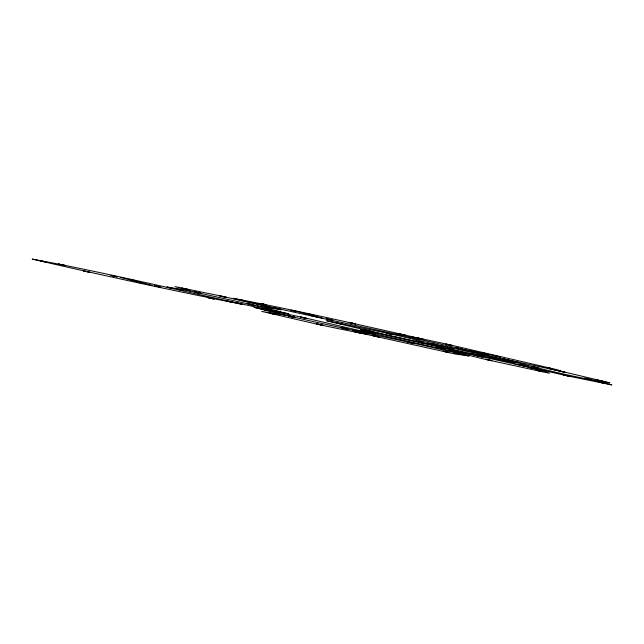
<?xml version="1.0" encoding="UTF-8"?>
<svg xmlns="http://www.w3.org/2000/svg" width="644" height="644" viewBox="0 0 644 644"><rect width="100%" height="100%" fill="white"/><g stroke="black" fill="none" stroke-linecap="round" stroke-linejoin="round"><path stroke-width="0.97" d="M408.747 337.029L413.335 336.949L449.89 344.854L557.648 369.865L562.156 371.491L609.844 382.834C559.902 375.396 511.545 360.407 462.392 349.257C386.271 331.145 309.394 316.429 233.281 298.333C293.567 309.836 353.476 323.385 413.335 336.949M197.153 292.465L200.582 293.173M239.029 299.557L245.445 300.973L240.244 299.863M266.777 306.794L273.112 308.186L266.705 306.769M274.223 307.856L280.559 309.241L274.151 307.824M273.724 310.545L280.06 311.938L273.644 310.513M288.045 315.705L294.453 317.13L291.024 316.421M336.104 322.845L342.439 324.238L336.031 322.821M344.379 328.303L347.816 329.004M386.32 333.173L392.663 334.566L386.247 333.149M366.001 332.207L359.594 330.791L365.993 332.215M357.774 332.449L360.898 333.085M412.901 337.842L419.308 339.267L412.893 337.85M418.777 338.221L416.563 337.786L422.979 339.203M407.177 341.948L408.827 342.262M462.199 349.04L455.815 347.631L462.223 349.048M469.669 353.435L476.077 354.852L469.661 353.435M548.438 367.957L552.488 368.803M528.297 365.905L515.087 363.9L567.219 375.855L611.8 384.911L594.959 380.612M257.125 305.932L281.082 309.853L222.373 296.321L175.047 286.604L190.423 291.088L257.125 305.932L288.794 313.918C203.093 296.465 118.222 274.972 32.2 259.089C101.712 275.165 171.489 290.347 241.468 304.209M285.646 315.327L261.681 311.398L320.398 324.938L367.724 334.647L455.195 354.015L468.969 355.995C397.565 338.599 325.123 325.784 253.978 307.333L301.303 317.049L375.082 334.172L352.34 330.171L367.724 334.647M426.103 343.429L445.246 346.617L483.555 355.053L514.685 362.918C451.83 349.628 389.024 335.927 326.605 320.72L389.37 333.632L445.246 346.617M167.69 287.079L190.423 291.088M447.918 350.191L474.773 355.134L541.065 369.97L549.461 373.262L485.962 359.529L447.918 350.191L362.073 330.887L360.318 329.398L423.816 343.131L474.773 355.134M462.392 349.257L493.256 355.303M599.62 382.19L598.936 382.061L605.344 383.486L599.83 382.23M516.464 362.041L518.114 362.363L511.73 360.954L514.83 361.582M362.5 332.433L360.873 332.127L367.257 333.536L364.134 332.9M503.689 359.07L562.156 371.491M448.023 344.548L445.817 344.105L452.217 345.522L449.101 344.886M516.19 361.984L514.991 361.727M370.018 331.604L367.813 331.161L374.212 332.578L370.316 331.668M420.822 342.584L418.624 342.157L425.016 343.566L421.12 342.648M409.101 342.326L411.822 342.93M362.773 332.497L363.973 332.755M419.075 338.285L422.955 339.195M448.321 344.612L448.932 344.741M449.544 347.655L446.751 347.1L453.143 348.509L449.85 347.728M480.199 354.401L477.389 353.83L483.789 355.255L480.505 354.474M534.939 367.434L532.129 366.863L538.537 368.279L535.245 367.499M588.27 379.195L585.468 378.624L591.868 380.049L588.584 379.268M352.26 323.143L349.161 322.515L353.484 323.417M352.429 323.288L355.544 323.924L353.781 323.481M310.07 314.328L306.955 313.692L313.354 315.109L310.231 314.473M402.307 334.542L399.191 333.906L403.538 334.816M402.476 334.687L405.599 335.323L403.828 334.888M263.163 304.04L260.047 303.396L266.447 304.821L263.468 304.105M293.954 310.867L290.838 310.231L297.238 311.648L294.26 310.939M329.454 319.448L326.339 318.812L332.747 320.229L329.623 319.593M552.81 369.326L549.71 368.698L556.094 370.107L552.979 369.471M534.512 367.048L531.413 366.42L537.796 367.829L534.673 367.193M251.434 304.765L248.334 304.137L254.726 305.546L251.603 304.902M418.753 341.626L415.654 340.998L422.045 342.407L418.922 341.771M179.885 289.679L176.786 289.051L183.178 290.46L180.054 289.824M303.694 317.725L300.595 317.098L306.979 318.506L303.855 317.87M139.354 282.474L136.254 281.847L142.646 283.255L139.523 282.619M157.547 286.387L154.447 285.759L157.096 286.387M157.716 286.524L160.839 287.16L158.166 286.524M488.651 359.875L485.536 359.239L491.944 360.656L488.82 360.02M357.605 332.304L354.506 331.676L360.873 333.077M446.252 351.833L443.153 351.205L449.536 352.614L446.413 351.978M197.603 292.457L194.198 291.764L196.847 292.392M250.516 304.338L253.937 305.047L247.562 303.638L250.202 304.274M157.41 286.459L157.861 286.451M210.765 298.333L214.194 299.041L207.811 297.633L210.459 298.269M496.926 356.301L500.968 357.154L494.592 355.738L496.629 356.237M197.917 292.529L200.59 293.165M344.073 328.231L341.425 327.595L347.792 328.995M290.71 316.357L288.118 315.737M523.62 365.76L527.967 366.678L521.559 365.253L523.322 365.695M565.327 375.323L569.674 376.241L563.291 374.832L565.038 375.259M548.141 367.885L546.096 367.394L552.463 368.787M458.794 353.757L454.157 352.775L460.557 354.2L459.075 353.822M412.104 342.994L413.585 343.365L407.25 341.972M240.003 299.806L239.109 299.581M120.364 277.371L152.024 285.356M298.027 311.68L322.266 318.08M40.411 260.82L46.787 262.245L40.483 260.828M58.604 264.024L64.964 265.449L58.604 264.024M83.382 270.866L89.749 272.291L83.446 270.882M110.945 275.447L117.313 276.864L111.01 275.455M129.138 279.351L135.498 280.776L129.138 279.351M181.914 288.166L188.281 289.583L181.914 288.166M166.997 287.127L173.357 288.544L166.997 287.127M194.995 292.247L201.363 293.664L194.995 292.247M219.773 295.934L226.141 297.351L219.773 295.934M226.02 300.829L232.387 302.245L226.02 300.829M235.825 302.744L242.2 304.161L235.897 302.752M262.752 309.321L269.12 310.738L262.752 309.321M310.263 315.351L316.623 316.776L310.263 315.351M269.691 313.073L276.067 314.489L269.691 313.073M288.866 316.212L295.226 317.629L288.866 316.212M316.663 323.9L323.03 325.317L316.663 323.9M364.037 329.768L370.405 331.185L364.102 329.776M342.222 328.086L348.581 329.511L342.222 328.086M395.561 333.97L401.928 335.387L395.561 333.97M369.254 332.352L375.621 333.769L369.318 332.36M373.198 335.701L379.566 337.118L373.262 335.709M430.989 343.542L437.356 344.959L430.989 343.542M431.464 344.54L437.831 345.957L431.528 344.548M437.928 347.792L444.296 349.217L437.928 347.792M469.919 350.899L476.286 352.316L469.919 350.899M480.545 352.469L486.912 353.886L480.617 352.477M459.405 351.753L465.781 353.17L459.478 351.761M455.139 351.769L461.507 353.186L455.139 351.769M476.624 355.721L482.992 357.146L476.689 355.738M502.956 358.748L509.315 360.165L502.956 358.748M502.328 360.133L508.696 361.55L502.328 360.133M529.658 367.587L536.025 369.004L529.73 367.595M558.525 370.88L564.893 372.304L558.59 370.896M536.371 370.228L542.731 371.644L536.371 370.228M584.768 378.173L591.128 379.598L584.768 378.173M596.674 379.952L603.042 381.377L596.738 379.968"/></g></svg>
